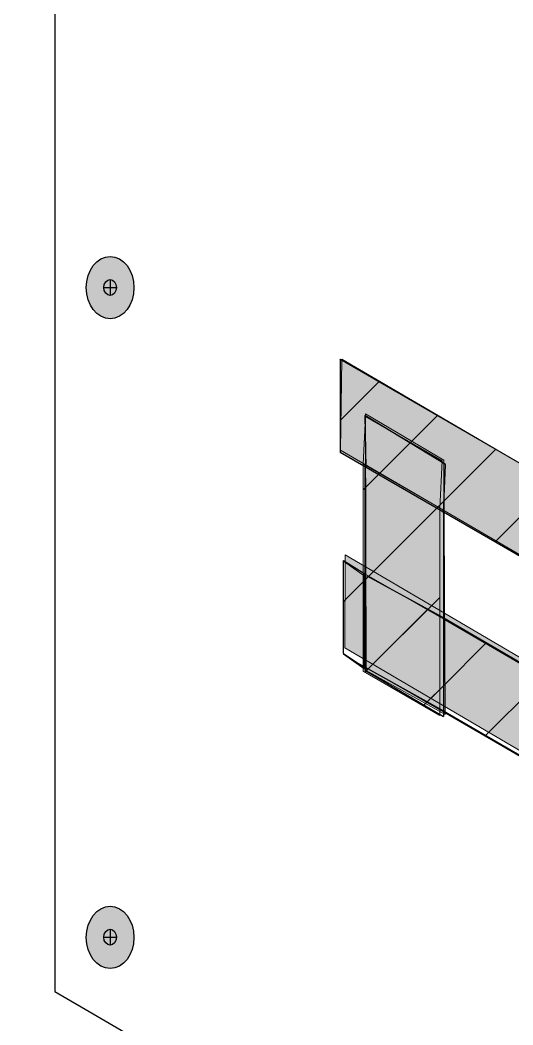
# Model space of a CAD drawing. Extents: x -1140 to 5605, y -816 to 2382.
# Drawn here: x 4275.4 to 4351.1, y 1106.4 to 1260.7 of the extents above; entities that cross this region are included whole.
import ezdxf

# ---------------------------------------------------------------- set-up
doc = ezdxf.new("R2010")
doc.units = 0
doc.header["$MEASUREMENT"] = 0
for name, color, linetype, lineweight in [('.ATI-HATCH', 7, 'Continuous', 0), ('G-ANNO-TTLB', 7, 'Continuous', 0), ('Layer 12', 7, 'Continuous', 0), ('TYVEK', 7, 'Continuous', 0), ('wall scratch', 7, 'Continuous', 0)]:
    doc.layers.add(name, color=color, linetype=linetype, lineweight=lineweight)
pattern_1 = [(45, (0, 0), (-7.071067, 7.07107), [])]

# ---------------------------------------------------------------- blocks, each defined once
blk = doc.blocks.new('Block_63')
at = {"layer": 'wall scratch', "color": 18, "lineweight": 25, "true_color": 0x000000}
blk.add_lwpolyline([(4281.07, 1111.74)], dxfattribs=at)
blk = doc.blocks.new('Block_64')
at = {"layer": 'wall scratch', "color": 18, "lineweight": 25, "true_color": 0x000000}
blk.add_lwpolyline([(4281.07, 1111.74)], dxfattribs=at)
blk = doc.blocks.new('Block_255')
at = {"layer": 'TYVEK', "color": 1, "lineweight": 25, "true_color": 0xff0000}
for points in [[(4321.37, 1205.6)], [(4321.37, 1189.17)]]:
    blk.add_lwpolyline(points, dxfattribs=at)
blk = doc.blocks.new('Block_259')
at = {"layer": 'TYVEK', "true_color": 0x003b71, "transparency": 33554687}
h = blk.add_hatch(color=156, dxfattribs=at)
h.dxf.hatch_style = 2
edge = h.paths.add_edge_path()
edge.add_ellipse((4289.22, 1119.81), major_axis=(0, 4.78), ratio=0.766948, start_angle=0, end_angle=360)
at = {"layer": 'TYVEK', "color": 18, "lineweight": 25, "true_color": 0x000000}
for p, q in [((4289.22, 1121.07), (4289.22, 1118.6)), ((4288.25, 1119.84), (4290.2, 1119.84))]:
    blk.add_line(p, q, dxfattribs=at)
for centre, major_axis, ratio in [((4289.22, 1119.81), (0, 4.78), 0.766948), ((4289.22, 1119.84), (0, 1.23), 0.788846)]:
    blk.add_ellipse(centre, major_axis=major_axis, ratio=ratio, dxfattribs=at)
blk = doc.blocks.new('Block_262')
at = {"layer": 'TYVEK', "true_color": 0x003b71, "transparency": 33554687}
h = blk.add_hatch(color=156, dxfattribs=at)
h.dxf.hatch_style = 2
edge = h.paths.add_edge_path()
edge.add_ellipse((4289.22, 1219.6), major_axis=(0, 4.78), ratio=0.766948, start_angle=0, end_angle=360)
at = {"layer": 'TYVEK', "color": 18, "lineweight": 25, "true_color": 0x000000}
for p, q in [((4289.22, 1220.86), (4289.22, 1218.39)), ((4288.25, 1219.62), (4290.2, 1219.62))]:
    blk.add_line(p, q, dxfattribs=at)
blk.add_lwpolyline([(4288.71, 1214.48)], dxfattribs=at)
for centre, major_axis, ratio in [((4289.22, 1219.6), (0, 4.78), 0.766948), ((4289.22, 1219.62), (0, 1.23), 0.788846)]:
    blk.add_ellipse(centre, major_axis=major_axis, ratio=ratio, dxfattribs=at)
blk = doc.blocks.new('Block_275')
at = {"layer": 'TYVEK', "color": 4, "lineweight": 25, "true_color": 0x00ffff}
for points in [[(4331.95, 1217.57)], [(4495.81, 1123.96)]]:
    blk.add_lwpolyline(points, dxfattribs=at)

msp = doc.modelspace()

# ---------------------------------------------------------------- hatches: boundary and pattern name
at = {"layer": '.ATI-HATCH', "true_color": 0x808080, "transparency": 33554483}
for points in [[(4373.56, 1165.99), (4373.56, 1180.28), (4324.65, 1208.62), (4324.56, 1194.34)], [(4328.6, 1160.83), (4340.71, 1154.05), (4340.5, 1193.13), (4328.5, 1200.2)], [(4506.02, 1058.29), (4506.02, 1072.57), (4325.37, 1178.58), (4325.28, 1164.3)]]:
    msp.add_hatch(color=8, dxfattribs=at).paths.add_polyline_path(points)
at = {"layer": 'G-ANNO-TTLB', "true_color": 0xff00ff, "transparency": 33554687}
h = msp.add_hatch(color=6, dxfattribs=at)
edge = h.paths.add_edge_path()
edge.add_spline(control_points=[(5285.56, -733.23), (5285.56, -733.23), (2356.04, -733.23), (2356.04, -733.23), (2356.04, -733.23), (2356.04, 1723.77), (2356.04, 1723.77), (2356.04, 1723.77), (5285.56, 1723.77), (5285.56, 1723.77), (5285.56, 1723.77), (5285.56, -733.23), (5285.56, -733.23)], knot_values=[0, 0, 0, 0, 1, 1, 1, 2, 2, 2, 3, 3, 3, 4, 4, 4, 4], degree=3, periodic=0)
edge = h.paths.add_edge_path()
edge.add_spline(control_points=[(2365.04, 1714.77), (2365.04, 1714.77), (2365.04, -724.23), (2365.04, -724.23), (2365.04, -724.23), (5276.56, -724.23), (5276.56, -724.23), (5276.56, -724.23), (5276.56, 1714.77), (5276.56, 1714.77), (5276.56, 1714.77), (2365.04, 1714.77), (2365.04, 1714.77)], knot_values=[0, 0, 0, 0, 1, 1, 1, 2, 2, 2, 3, 3, 3, 4, 4, 4, 4], degree=3, periodic=0)
edge.add_line((2365.04, 1714.77), (2365.04, 1714.77))
at = {"layer": 'Layer 12', "true_color": 0x000000, "transparency": 33554687}
h = msp.add_hatch(dxfattribs=at)
h.set_pattern_fill('_U', color=18, scale=10, angle=45, style=2, pattern_type=0)
h.set_pattern_definition(pattern_1)
h.paths.add_polyline_path([(4324.61, 1194.62), (4324.86, 1208.62), (4364.1, 1185.67), (4364.1, 1171.65)])
at = {"layer": 'Layer 12', "true_color": 0x000000, "transparency": 33554483}
h = msp.add_hatch(dxfattribs=at)
h.set_pattern_fill('_U', color=18, scale=10, angle=45, style=2, pattern_type=0)
h.set_pattern_definition(pattern_1)
h.paths.add_polyline_path([(4340.25, 1193.02), (4328.5, 1199.8), (4328.13, 1192.51), (4339.88, 1185.73)])
at = {"layer": 'Layer 12', "true_color": 0x000000, "transparency": 33554687}
h = msp.add_hatch(dxfattribs=at)
h.set_pattern_fill('_U', color=18, scale=10, angle=45, style=2, pattern_type=0)
h.set_pattern_definition(pattern_1)
h.paths.add_polyline_path([(4339.88, 1153.9), (4328.13, 1160.68), (4328.13, 1192.51), (4339.88, 1185.73)])
h = msp.add_hatch(dxfattribs=at)
h.set_pattern_fill('_U', color=18, scale=10, angle=45, style=2, pattern_type=0)
h.set_pattern_definition(pattern_1)
h.paths.add_polyline_path([(4325.1, 1163.31), (4325.1, 1177.59), (4328.28, 1175.33), (4328.28, 1161.05)])
at = {"layer": 'Layer 12', "true_color": 0x000000, "transparency": 33554483}
h = msp.add_hatch(dxfattribs=at)
h.set_pattern_fill('_U', color=18, scale=10, angle=45, style=2, pattern_type=0)
h.set_pattern_definition(pattern_1)
h.paths.add_polyline_path([(4328.28, 1161.4), (4328.28, 1175.68), (4340.5, 1168.67), (4340.5, 1154.39)])
at = {"layer": 'Layer 12', "true_color": 0x000000, "transparency": 33554687}
h = msp.add_hatch(dxfattribs=at)
h.set_pattern_fill('_U', color=18, scale=10, angle=45, style=2, pattern_type=0)
h.set_pattern_definition(pattern_1)
h.paths.add_polyline_path([(4340.5, 1154.39), (4340.5, 1168.67), (4490.42, 1081.51), (4490.42, 1067.49)])

# ---------------------------------------------------------------- linework, layer by layer
at = {"layer": '.ATI-HATCH'}
for points in [[(4373.56, 1165.99), (4373.56, 1180.28), (4324.65, 1208.62), (4324.56, 1194.34)], [(4328.6, 1160.83), (4340.71, 1154.05), (4340.5, 1193.13), (4328.5, 1200.2)], [(4506.02, 1058.29), (4506.02, 1072.57), (4325.37, 1178.58), (4325.28, 1164.3)]]:
    msp.add_lwpolyline(points, close=True, dxfattribs=at)
at = {"layer": 'G-ANNO-TTLB'}
for points in [[(5285.56, -733.23), (5285.56, -733.23), (2356.04, -733.23), (2356.04, -733.23), (2356.04, -733.23), (2356.04, 1723.77), (2356.04, 1723.77), (2356.04, 1723.77), (5285.56, 1723.77), (5285.56, 1723.77), (5285.56, 1723.77), (5285.56, -733.23), (5285.56, -733.23)], [(2365.04, 1714.77), (2365.04, 1714.77), (2365.04, -724.23), (2365.04, -724.23), (2365.04, -724.23), (5276.56, -724.23), (5276.56, -724.23), (5276.56, -724.23), (5276.56, 1714.77), (5276.56, 1714.77), (5276.56, 1714.77), (2365.04, 1714.77), (2365.04, 1714.77)]]:
    msp.add_open_spline(points, degree=3, knots=[0, 0, 0, 0, 1, 1, 1, 2, 2, 2, 3, 3, 3, 4, 4, 4, 4], dxfattribs=at)
at = {"layer": 'Layer 12'}
for points in [[(4324.61, 1194.62), (4324.86, 1208.62), (4364.1, 1185.67), (4364.1, 1171.65)], [(4340.25, 1193.02), (4328.5, 1199.8), (4328.13, 1192.51), (4339.88, 1185.73)], [(4339.88, 1153.9), (4328.13, 1160.68), (4328.13, 1192.51), (4339.88, 1185.73)], [(4325.1, 1163.31), (4325.1, 1177.59), (4328.28, 1175.33), (4328.28, 1161.05)], [(4328.28, 1161.4), (4328.28, 1175.68), (4340.5, 1168.67), (4340.5, 1154.39)], [(4340.5, 1154.39), (4340.5, 1168.67), (4490.42, 1081.51), (4490.42, 1067.49)]]:
    msp.add_lwpolyline(points, close=True, dxfattribs=at)
at = {"layer": 'TYVEK', "color": 18, "lineweight": 30, "true_color": 0x000000}
msp.add_line((4280.71, 1533.76), (4280.71, 1111.49), dxfattribs=at)
at = {"layer": 'TYVEK', "color": 18, "lineweight": 20, "true_color": 0x000000}
msp.add_line((4324.55, 1208.62), (4364.15, 1185.68), dxfattribs=at)
at = {"layer": 'TYVEK', "color": 18, "lineweight": 25, "true_color": 0x000000}
for p, q in [((4324.56, 1208.58), (4324.56, 1194.35)), ((4324.56, 1194.35), (4364.3, 1171.37)), ((4328.39, 1192.09), (4328.39, 1160.85)), ((4340.45, 1185), (4340.45, 1153.76)), ((4325.1, 1163.44), (4325.1, 1177.72)), ((4325.1, 1177.72), (4328.39, 1175.66)), ((4328.69, 1175.32), (4340.52, 1168.87)), ((4340.52, 1168.87), (4490.57, 1081.7)), ((4325.1, 1163.44), (4328.39, 1161.24)), ((4327.52, 1161.82), (4340.45, 1154.63)), ((4328.39, 1160.85), (4340.45, 1153.76)), ((4340.45, 1154.63), (4490.26, 1067.6)), ((4280.71, 1111.49), (4549.5, 955.92))]:
    msp.add_line(p, q, dxfattribs=at)
at = {"layer": 'TYVEK', "color": 4, "lineweight": 25, "true_color": 0x00ffff}
for points in [[(4333.79, 1220.22)], [(4334.6, 1193.47)], [(4333.79, 1161.55)]]:
    msp.add_lwpolyline(points, dxfattribs=at)
at = {"layer": 'TYVEK', "color": 18, "lineweight": 25, "true_color": 0x000000}
msp.add_lwpolyline([(4340.45, 1185), (4340.75, 1192.43), (4328.39, 1199.98), (4328.53, 1192)], dxfattribs=at)
at = {"layer": 'TYVEK', "color": 1, "lineweight": 25, "true_color": 0xff0000}
msp.add_lwpolyline([(4347.11, 1178.06)], dxfattribs=at)

# ---------------------------------------------------------------- block references
at = {"layer": 'TYVEK'}
for name in ['Block_262', 'Block_275', 'Block_255', 'Block_259']:
    msp.add_blockref(name, (0, 0), dxfattribs=at)
at = {"layer": 'wall scratch'}
for name in ['Block_63', 'Block_64']:
    msp.add_blockref(name, (0, 0), dxfattribs=at)

doc.saveas('drawing.dxf')
